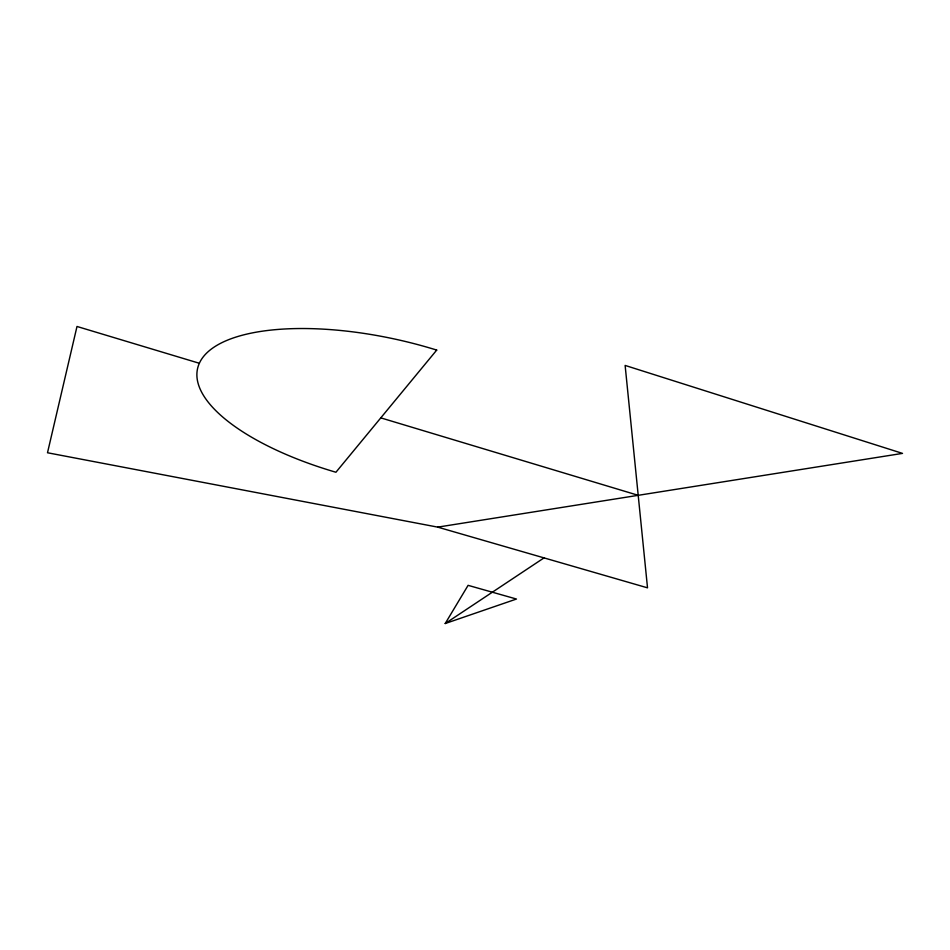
<?xml version="1.0" encoding="UTF-8"?>
<svg xmlns="http://www.w3.org/2000/svg" width="950" height="950" viewBox="0 0 950 950"><rect width="100%" height="100%" fill="white"/><g stroke="black" fill="none" stroke-linecap="round" stroke-linejoin="round"><path stroke-width="1.43" d="M445.206 623.533L468.101 585.342L516.467 599.034L445.206 623.533L544.018 557.888M437.724 527.131L902.5 453.387L625.124 365.429L647.52 587.836L437.724 527.131L47.5 452.758L76.998 326.468L199.357 363.28M380.784 417.869L638.198 495.318M436.715 350.087L335.932 472.245A189.347 71.927 12.6 0 1 203.882 356.084A189.347 71.927 12.6 0 1 436.715 350.087"/></g></svg>
